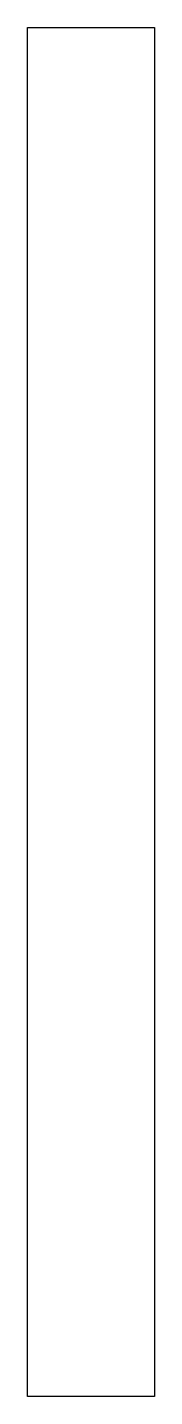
# Model space of a CAD drawing. Extents: x -281 to 299, y -3127 to 3127.
import ezdxf

# ---------------------------------------------------------------- set-up
doc = ezdxf.new("R2010")
doc.units = 0
doc.header["$MEASUREMENT"] = 0
doc.layers.add('01', color=7, linetype='CONTINUOUS')

msp = doc.modelspace()

# ---------------------------------------------------------------- linework, layer by layer
at = {"layer": '01', "color": 7, "linetype": 'Continuous'}
for p, q in [((-281, -3127.1), (-281, 3127.1)), ((-281, 3127.1), (299, 3127.1)), ((299, 3127.1), (299, -3127.1)), ((299, -3127.1), (-281, -3127.1))]:
    msp.add_line(p, q, dxfattribs=at)

doc.saveas('drawing.dxf')
